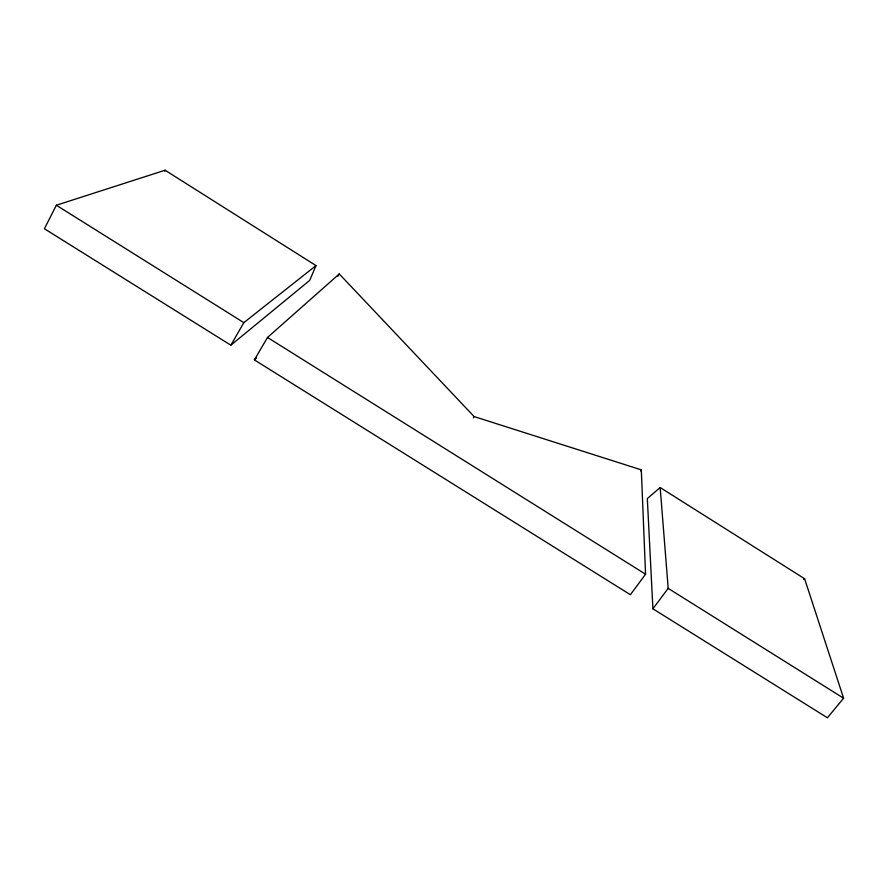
<?xml version="1.0" encoding="UTF-8"?>
<svg xmlns="http://www.w3.org/2000/svg" width="888" height="888" viewBox="0 0 888 888"><rect width="100%" height="100%" fill="white"/><g stroke="black" fill="none" stroke-linecap="round" stroke-linejoin="round"><path stroke-width="1.33" d="M164.857 171.295L165.068 170.23L316.006 265.59L309.701 280.386L230.847 345.199L44.4 228.76L56.344 205.239L165.068 170.23M230.847 345.199L243.834 322.644L316.006 265.59M254.379 359.895L267.499 337.462L339.272 273.948L474.125 416.572L641.314 469.863L645.554 574.203L630.391 594.727L254.379 359.895L256.41 358.042M337.917 276.235L339.272 273.948M473.315 417.815L474.125 416.572M640.537 470.94L641.314 469.863M652.913 608.791L668.198 588.378L660.161 487.523L647.319 498.579L652.913 608.791L827.405 717.77L843.6 698.212L804.606 578.743L660.161 487.523M803.629 579.342L804.606 578.743M56.344 205.239L243.834 322.644M267.499 337.462L645.554 574.203M668.198 588.378L843.6 698.212"/></g></svg>
